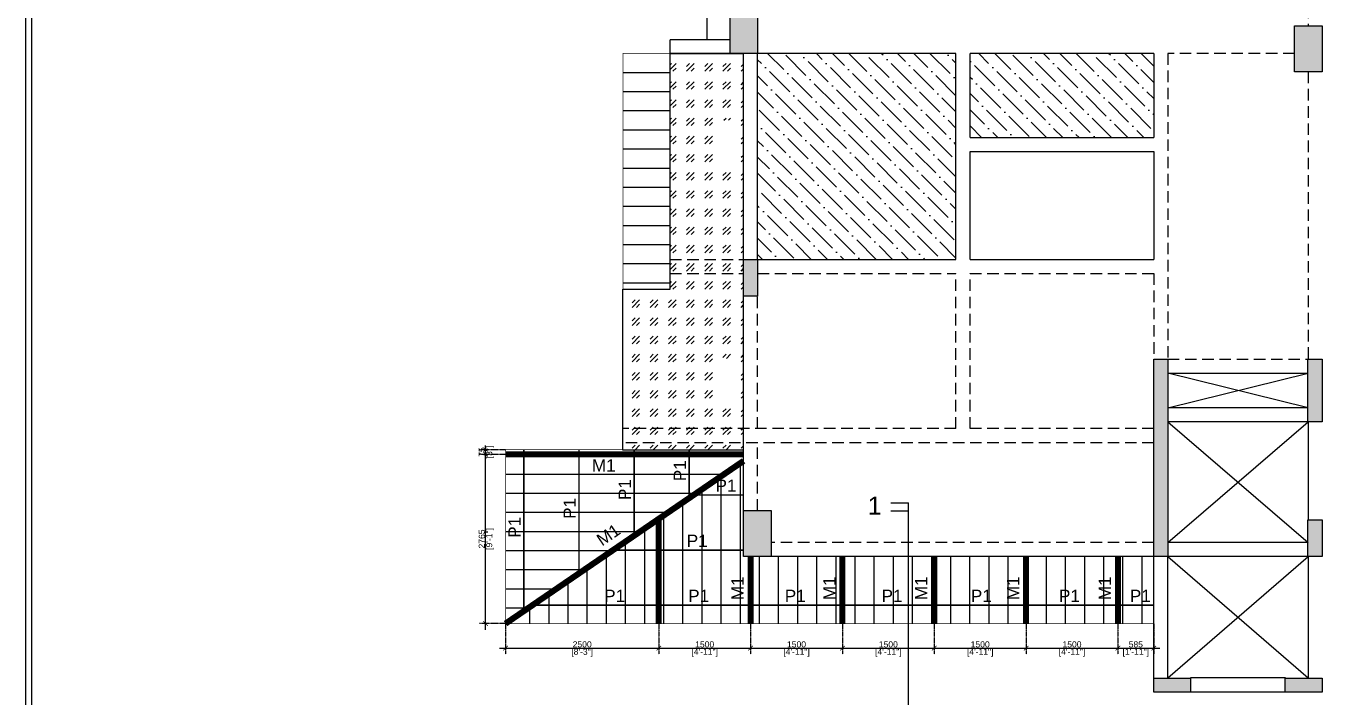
# Model space of a CAD drawing. Header units: millimetres. Extents: x 149548 to 2069915, y -1587483 to -1219800.
# Drawn here: x 1816143 to 1837315, y -1523645 to -1512677 of the extents above; entities that cross this region are included whole.
import ezdxf

# ---------------------------------------------------------------- set-up
doc = ezdxf.new("R2010")
doc.units = ezdxf.units.MM
doc.header["$MEASUREMENT"] = 0
doc.header["$PDMODE"] = 98
for name, pattern in [('ACAD_ISO02W100', [15, 12, -3]), ('CONTINOUS', [0]), ('DASHED', [0.75, 0.5, -0.25]), ('HIDDEN', [0.375, 0.25, -0.125])]:
    doc.linetypes.add(name, pattern=pattern)
doc.layers.add('BEAM NO.', color=7, linetype='Continuous', lineweight=30)
doc.layers.add('DETAIL', color=1, linetype='Continuous', lineweight=25)
for name, color, linetype in [('BEAM-230X450', 31, 'Continuous'), ('BEAM-230X600', 150, 'Continuous'), ('BEAM-375X900', 22, 'Continuous'), ('COL.NO.', 6, 'Continuous'), ('Projection', 5, 'Continuous'), ('Roof', 7, 'Continuous'), ('S-STRU. CUTOUT', 3, 'Continuous'), ('SHED', 7, 'Continuous'), ('Str. Layout', 7, 'Continuous'), ('STR.COLUMN', 1, 'Continuous'), ('SUNK-HATCH', 8, 'Continuous'), ('Text', 7, 'Continuous')]:
    doc.layers.add(name, color=color, linetype=linetype)
doc.styles.get("Standard").update_dxf_attribs({"font": 'arial.ttf'})
doc.styles.add('style1', font='arial.ttf')
doc.dimstyles.new('DIM 1-50', dxfattribs={"dimtxt": 100, "dimasz": 75, "dimexe": 100, "dimexo": 1, "dimgap": 10, "dimtad": 1, "dimdec": 0, "dimrnd": 5, "dimzin": 0, "dimdsep": 46, "dimtxsty": 'Standard', "dimblk": 'ARCHTICK', "dimcen": 100, "dimdle": 100, "dimclrd": 256, "dimclre": 256, "dimclrt": 256, "dimadec": 0, "dimazin": 0, "dimtfac": 1, "dimtdec": 0, "dimtix": 1, "dimtofl": 0, "dimtmove": 1, "dimatfit": 3, "dimldrblk": 'OPEN90', "dimfxl": 1, "dimtolj": 1, "dimtzin": 0, "dimlwd": -1, "dimlwe": -1, "dimarcsym": 0})
pattern_1 = [(135, (38788.42, -101253.6), (-364.601934, 99.436891), [468.75, -93.75, 0, -93.75])]

# ---------------------------------------------------------------- blocks, each defined once
blk = doc.blocks.new('Roof_SF Lvl')
at = {"layer": 'Roof', "transparency": 33554559}
h = blk.add_hatch(dxfattribs=at)
h.set_pattern_fill('ANSI31', color=8, scale=2500, angle=135)
h.paths.add_polyline_path([(1825895, -1516976), (1826665, -1516976), (1826665, -1513126), (1825895, -1513126)])
h = blk.add_hatch(dxfattribs=at)
h.set_pattern_fill('ANSI31', color=8, scale=2500, angle=135)
h.paths.add_polyline_path([(1827865, -1519606), (1827865, -1519603), (1825895, -1519603), (1823978, -1519603), (1823978, -1522444), (1827865, -1519786)])
h = blk.add_hatch(dxfattribs=at)
h.set_pattern_fill('ANSI31', color=8, scale=2500, angle=45)
h.paths.add_polyline_path([(1827865, -1519786), (1823978, -1522444), (1834565, -1522444), (1834565, -1521346), (1827865, -1521346)])
at = {"layer": 'Roof', "color": 6}
blk.add_line((1823978, -1522444), (1827865, -1519786), dxfattribs=at)
at = {"layer": 'Roof', "color": 6, "const_width": 10}
for points in [[(1825895, -1516976), (1826665, -1516976), (1826665, -1513126), (1825895, -1513126)], [(1834565, -1522444), (1823978, -1522444), (1823978, -1519603), (1827865, -1519603), (1827865, -1521346), (1834565, -1521346)]]:
    blk.add_lwpolyline(points, close=True, dxfattribs=at)
blk = doc.blocks.new('COL')
at = {"layer": 'STR.COLUMN', "transparency": 33554687}
h = blk.add_hatch(color=256, dxfattribs=at)
h.dxf.hatch_style = 1
h.paths.add_polyline_path([(1788856, -1411874), (1789306, -1411874), (1789306, -1411124), (1788856, -1411124)])
h = blk.add_hatch(color=256, dxfattribs=at)
h.dxf.hatch_style = 1
h.paths.add_polyline_path([(1798076, -1412174), (1798526, -1412174), (1798526, -1411424), (1798076, -1411424)])
h = blk.add_hatch(color=256, dxfattribs=at)
h.dxf.hatch_style = 1
h.paths.add_polyline_path([(1789076, -1415839), (1789306, -1415839), (1789306, -1415239), (1789076, -1415239)])
h = blk.add_hatch(color=256, dxfattribs=at)
h.dxf.hatch_style = 1
h.paths.add_polyline_path([(1795776, -1416869), (1795776, -1420094), (1796006, -1420094), (1796006, -1416869)])
h = blk.add_hatch(color=256, dxfattribs=at)
h.dxf.hatch_style = 1
h.paths.add_polyline_path([(1798296, -1417894), (1798526, -1417894), (1798526, -1416869), (1798296, -1416869)])
h = blk.add_hatch(color=256, dxfattribs=at)
h.dxf.hatch_style = 1
h.paths.add_polyline_path([(1789076, -1420094), (1789526, -1420094), (1789526, -1419344), (1789076, -1419344)])
h = blk.add_hatch(color=256, dxfattribs=at)
h.dxf.hatch_style = 1
h.paths.add_polyline_path([(1798296, -1420094), (1798526, -1420094), (1798526, -1419494), (1798296, -1419494)])
h = blk.add_hatch(color=256, dxfattribs=at)
h.dxf.hatch_style = 1
h.paths.add_polyline_path([(1795776, -1422079), (1795776, -1422309), (1796376, -1422309), (1796376, -1422079)])
h = blk.add_hatch(color=256, dxfattribs=at)
h.dxf.hatch_style = 1
h.paths.add_polyline_path([(1797926, -1422079), (1797926, -1422309), (1798526, -1422309), (1798526, -1422079)])
at = {"layer": 'STR.COLUMN', "color": 5}
for points in [[(1788856, -1411124), (1789306, -1411124), (1789306, -1411874), (1788856, -1411874), (1788856, -1411124)], [(1798076, -1411424), (1798526, -1411424), (1798526, -1412174), (1798076, -1412174), (1798076, -1411424)], [(1789076, -1415239), (1789306, -1415239), (1789306, -1415839), (1789076, -1415839), (1789076, -1415239)], [(1795776, -1416869), (1796006, -1416869), (1796006, -1420094), (1795776, -1420094), (1795776, -1416869)], [(1798296, -1416869), (1798526, -1416869), (1798526, -1417894), (1798296, -1417894), (1798296, -1416869)], [(1789076, -1419344), (1789526, -1419344), (1789526, -1420094), (1789076, -1420094), (1789076, -1419344)], [(1798296, -1419494), (1798526, -1419494), (1798526, -1420094), (1798296, -1420094), (1798296, -1419494)]]:
    blk.add_lwpolyline(points, dxfattribs=at)
for points in [[(1796376, -1422079), (1796376, -1422309), (1795776, -1422309), (1795776, -1422079), (1796376, -1422079)], [(1798526, -1422079), (1798526, -1422309), (1797926, -1422309), (1797926, -1422079), (1798526, -1422079)]]:
    blk.add_lwpolyline(points, close=True, dxfattribs=at)
blk = doc.blocks.new('2nd floor layout')
at = {"layer": 'SUNK-HATCH', "linetype": 'Continuous'}
h = blk.add_hatch(dxfattribs=at)
h.set_pattern_fill('GOST_GLASS', color=8, scale=35)
h.set_pattern_definition([(45.000027, (38788.42, -101253.6), (296.984848, 0.00014), [175, -245]), (45.000027, (38862.67, -101253.6), (296.984848, 0.00014), [70, -350]), (45.000027, (38788.42, -101179.36), (296.984848, 0.00014), [70, -350])])
h.paths.add_polyline_path([(1826664, -1513127), (1826664, -1516977), (1825895, -1516977), (1825895, -1519608), (1827865, -1519608), (1827865, -1513127)])
h.paths.add_polyline_path([(1827528, -1515033), (1827528, -1514216), (1827828, -1514216), (1827828, -1515033)], flags=16)
h.paths.add_polyline_path([(1827528, -1518905), (1827528, -1518111), (1827828, -1518111), (1827828, -1518905)], flags=16)
at = {"layer": 'SUNK-HATCH', "linetype": 'Continuous', "transparency": 33554559}
h = blk.add_hatch(dxfattribs=at)
h.set_pattern_fill('ANSI36', color=8, scale=1500, angle=90)
h.set_pattern_definition(pattern_1)
h.paths.add_polyline_path([(1828095, -1513128), (1828095, -1516492), (1831335, -1516492), (1831335, -1513128)])
h = blk.add_hatch(dxfattribs=at)
h.set_pattern_fill('ANSI36', color=8, scale=1500, angle=90)
h.set_pattern_definition(pattern_1)
h.paths.add_polyline_path([(1834565, -1514502), (1834565, -1513128), (1831565, -1513128), (1831565, -1514502)])
at = {"layer": 'BEAM-230X450', "linetype": 'Continuous', "ltscale": 750}
for p, q in [((1831565, -1514502), (1834565, -1514502)), ((1831565, -1514732), (1834565, -1514732)), ((1828095, -1516492), (1831335, -1516492)), ((1831565, -1516492), (1834565, -1516492))]:
    blk.add_line(p, q, dxfattribs=at)
at = {"layer": 'BEAM-230X450', "linetype": 'HIDDEN', "ltscale": 750}
for p, q in [((1826664, -1516492), (1827865, -1516492)), ((1826664, -1516722), (1827865, -1516722)), ((1828095, -1516722), (1831335, -1516722)), ((1831565, -1516722), (1834565, -1516722))]:
    blk.add_line(p, q, dxfattribs=at)
at = {"layer": 'BEAM-230X600', "linetype": 'HIDDEN', "ltscale": 750}
for p, q in [((1837085, -1508142), (1837085, -1512677)), ((1834795, -1513127), (1834795, -1518122)), ((1837085, -1513427), (1837085, -1518122)), ((1831335, -1519258), (1831335, -1516722)), ((1831565, -1519258), (1831565, -1516722)), ((1834565, -1516722), (1834565, -1518122)), ((1828095, -1519258), (1828095, -1517092)), ((1834795, -1518122), (1837085, -1518122)), ((1831335, -1519258), (1825895, -1519258)), ((1834565, -1519258), (1831565, -1519258)), ((1834565, -1519488), (1825921, -1519488)), ((1828095, -1520597), (1828095, -1519488)), ((1834565, -1521117), (1828315, -1521117))]:
    blk.add_line(p, q, dxfattribs=at)
at = {"layer": 'BEAM-230X600', "linetype": 'CONTINOUS', "ltscale": 750}
for p, q in [((1827645, -1512907), (1826665, -1512907)), ((1826665, -1513127), (1826665, -1512907)), ((1827645, -1513127), (1826665, -1513127)), ((1827865, -1516492), (1827865, -1513127)), ((1827865, -1520597), (1827865, -1517092)), ((1834795, -1518352), (1837085, -1518352)), ((1837085, -1518917), (1834795, -1518917)), ((1837085, -1519147), (1834795, -1519147)), ((1837085, -1519147), (1837085, -1520747)), ((1837085, -1521117), (1834795, -1521117)), ((1834565, -1521347), (1828315, -1521347)), ((1834565, -1523562), (1834565, -1521347)), ((1834795, -1523332), (1834795, -1521347)), ((1837085, -1521347), (1834795, -1521347)), ((1837085, -1521347), (1837085, -1523332)), ((1836715, -1523332), (1835165, -1523332)), ((1836715, -1523562), (1835165, -1523562))]:
    blk.add_line(p, q, dxfattribs=at)
at = {"layer": 'BEAM-230X600', "linetype": 'Continuous', "ltscale": 750}
for p, q in [((1828095, -1516492), (1828095, -1513127)), ((1831335, -1516492), (1831335, -1513127)), ((1831565, -1514502), (1831565, -1513127)), ((1834565, -1513127), (1834565, -1514502)), ((1831565, -1516492), (1831565, -1514732)), ((1834565, -1514732), (1834565, -1516492))]:
    blk.add_line(p, q, dxfattribs=at)
at = {"layer": 'BEAM-230X600'}
blk.add_lwpolyline([(1834565, -1521347), (1827865, -1521347), (1827865, -1517457)], dxfattribs=at)
at = {"layer": 'BEAM-375X900', "linetype": 'Continuous', "ltscale": 750}
for p, q in [((1831335, -1513127), (1828095, -1513127)), ((1834565, -1513127), (1831565, -1513127))]:
    blk.add_line(p, q, dxfattribs=at)
at = {"layer": 'BEAM-375X900', "linetype": 'HIDDEN', "ltscale": 750}
blk.add_line((1836865, -1513127), (1834795, -1513127), dxfattribs=at)
at = {"layer": 'Projection', "linetype": 'CONTINOUS', "ltscale": 750}
blk.add_line((1827267, -1509172), (1827267, -1512907), dxfattribs=at)
blk.add_lwpolyline([(1827865, -1519608), (1825895, -1519608), (1825895, -1516977), (1826664, -1516977), (1826664, -1513127), (1827865, -1513127)], dxfattribs=at)
at = {"layer": 'S-STRU. CUTOUT', "ltscale": 750}
for p, q in [((1837085, -1518917), (1834795, -1518352)), ((1834795, -1518917), (1837085, -1518352)), ((1834795, -1521117), (1837085, -1519147)), ((1834795, -1519147), (1837085, -1521117)), ((1834795, -1523332), (1837085, -1521347)), ((1834795, -1521347), (1837085, -1523332))]:
    blk.add_line(p, q, dxfattribs=at)
at = {"layer": 'STR.COLUMN'}
blk.add_blockref('COL', (38788, -101254), dxfattribs=at)
blk = doc.blocks.new('_ArchTick')
at = {"color": 0, "linetype": 'ByBlock', "const_width": 0.15}
blk.add_lwpolyline([(-0.5, -0.5), (0.5, 0.5)], dxfattribs=at)
blk = doc.blocks.new('*D347')
at = {"layer": 'Defpoints', "color": 0}
for p in [(1823978, -1522444), (1826480, -1522444), (1826480, -1522845)]:
    blk.add_point(p, dxfattribs=at)
at = {"layer": 'DETAIL', "linetype": 'DASHED'}
for p, q in [((1823978, -1522445), (1823978, -1522945)), ((1826480, -1522445), (1826480, -1522945))]:
    blk.add_line(p, q, dxfattribs=at)
at = {"layer": 'DETAIL', "linetype": 'ACAD_ISO02W100'}
blk.add_line((1823878, -1522845), (1826580, -1522845), dxfattribs=at)
at = {"layer": 'DETAIL', "linetype": 'ByBlock', "xscale": 75, "yscale": 75, "zscale": 75, "rotation": 180}
blk.add_blockref('_ArchTick', (1823978, -1522845), dxfattribs=at)
at = {"layer": 'DETAIL', "linetype": 'ByBlock', "xscale": 75, "yscale": 75, "zscale": 75}
blk.add_blockref('_ArchTick', (1826480, -1522845), dxfattribs=at)
at = {"layer": 'DETAIL', "char_height": 100, "attachment_point": 5}
for s, insert in [('\\A1;[8\'-3"]', (1825229, -1522919)), ('\\A1;2500', (1825229, -1522784))]:
    blk.add_mtext(s, dxfattribs=dict(at, insert=insert))
blk = doc.blocks.new('_Open90')
at = {"color": 0, "linetype": 'ByBlock', "lineweight": -2}
for p, q in [((0, 0), (-1, 0)), ((-0.5, 0.5), (0, 0)), ((0, 0), (-0.5, -0.5))]:
    blk.add_line(p, q, dxfattribs=at)
blk = doc.blocks.new('*D348')
at = {"layer": 'Defpoints', "color": 0}
for p in [(1826480, -1522444), (1827980, -1522444), (1827980, -1522845)]:
    blk.add_point(p, dxfattribs=at)
at = {"layer": 'DETAIL', "linetype": 'DASHED'}
for p, q in [((1826480, -1522445), (1826480, -1522945)), ((1827980, -1522445), (1827980, -1522945))]:
    blk.add_line(p, q, dxfattribs=at)
at = {"layer": 'DETAIL', "linetype": 'ACAD_ISO02W100'}
blk.add_line((1826380, -1522845), (1828080, -1522845), dxfattribs=at)
at = {"layer": 'DETAIL', "linetype": 'ByBlock', "xscale": 75, "yscale": 75, "zscale": 75, "rotation": 180}
blk.add_blockref('_ArchTick', (1826480, -1522845), dxfattribs=at)
at = {"layer": 'DETAIL', "linetype": 'ByBlock', "xscale": 75, "yscale": 75, "zscale": 75}
blk.add_blockref('_ArchTick', (1827980, -1522845), dxfattribs=at)
at = {"layer": 'DETAIL', "char_height": 100, "attachment_point": 5}
for s, insert in [('\\A1;[4\'-11"]', (1827230, -1522919)), ('\\A1;1500', (1827230, -1522784))]:
    blk.add_mtext(s, dxfattribs=dict(at, insert=insert))
blk = doc.blocks.new('*D349')
at = {"layer": 'Defpoints', "color": 0}
for p in [(1827980, -1522444), (1829480, -1522444), (1829480, -1522845)]:
    blk.add_point(p, dxfattribs=at)
at = {"layer": 'DETAIL', "linetype": 'DASHED'}
for p, q in [((1827980, -1522445), (1827980, -1522945)), ((1829480, -1522445), (1829480, -1522945))]:
    blk.add_line(p, q, dxfattribs=at)
at = {"layer": 'DETAIL', "linetype": 'ACAD_ISO02W100'}
blk.add_line((1827880, -1522845), (1829580, -1522845), dxfattribs=at)
at = {"layer": 'DETAIL', "linetype": 'ByBlock', "xscale": 75, "yscale": 75, "zscale": 75, "rotation": 180}
blk.add_blockref('_ArchTick', (1827980, -1522845), dxfattribs=at)
at = {"layer": 'DETAIL', "linetype": 'ByBlock', "xscale": 75, "yscale": 75, "zscale": 75}
blk.add_blockref('_ArchTick', (1829480, -1522845), dxfattribs=at)
at = {"layer": 'DETAIL', "char_height": 100, "attachment_point": 5}
for s, insert in [('\\A1;[4\'-11"]', (1828730, -1522919)), ('\\A1;1500', (1828730, -1522784))]:
    blk.add_mtext(s, dxfattribs=dict(at, insert=insert))
blk = doc.blocks.new('*D350')
at = {"layer": 'Defpoints', "color": 0}
for p in [(1829480, -1522444), (1830980, -1522444), (1830980, -1522845)]:
    blk.add_point(p, dxfattribs=at)
at = {"layer": 'DETAIL', "linetype": 'DASHED'}
for p, q in [((1829480, -1522445), (1829480, -1522945)), ((1830980, -1522445), (1830980, -1522945))]:
    blk.add_line(p, q, dxfattribs=at)
at = {"layer": 'DETAIL', "linetype": 'ACAD_ISO02W100'}
blk.add_line((1829380, -1522845), (1831080, -1522845), dxfattribs=at)
at = {"layer": 'DETAIL', "linetype": 'ByBlock', "xscale": 75, "yscale": 75, "zscale": 75, "rotation": 180}
blk.add_blockref('_ArchTick', (1829480, -1522845), dxfattribs=at)
at = {"layer": 'DETAIL', "linetype": 'ByBlock', "xscale": 75, "yscale": 75, "zscale": 75}
blk.add_blockref('_ArchTick', (1830980, -1522845), dxfattribs=at)
at = {"layer": 'DETAIL', "char_height": 100, "attachment_point": 5}
for s, insert in [('\\A1;[4\'-11"]', (1830230, -1522919)), ('\\A1;1500', (1830230, -1522784))]:
    blk.add_mtext(s, dxfattribs=dict(at, insert=insert))
blk = doc.blocks.new('*D351')
at = {"layer": 'Defpoints', "color": 0}
for p in [(1830980, -1522444), (1832480, -1522444), (1832480, -1522845)]:
    blk.add_point(p, dxfattribs=at)
at = {"layer": 'DETAIL', "linetype": 'DASHED'}
for p, q in [((1830980, -1522445), (1830980, -1522945)), ((1832480, -1522445), (1832480, -1522945))]:
    blk.add_line(p, q, dxfattribs=at)
at = {"layer": 'DETAIL', "linetype": 'ACAD_ISO02W100'}
blk.add_line((1830880, -1522845), (1832580, -1522845), dxfattribs=at)
at = {"layer": 'DETAIL', "linetype": 'ByBlock', "xscale": 75, "yscale": 75, "zscale": 75, "rotation": 180}
blk.add_blockref('_ArchTick', (1830980, -1522845), dxfattribs=at)
at = {"layer": 'DETAIL', "linetype": 'ByBlock', "xscale": 75, "yscale": 75, "zscale": 75}
blk.add_blockref('_ArchTick', (1832480, -1522845), dxfattribs=at)
at = {"layer": 'DETAIL', "char_height": 100, "attachment_point": 5}
for s, insert in [('\\A1;[4\'-11"]', (1831730, -1522919)), ('\\A1;1500', (1831730, -1522784))]:
    blk.add_mtext(s, dxfattribs=dict(at, insert=insert))
blk = doc.blocks.new('*D352')
at = {"layer": 'Defpoints', "color": 0}
for p in [(1832480, -1522444), (1833980, -1522444), (1833980, -1522845)]:
    blk.add_point(p, dxfattribs=at)
at = {"layer": 'DETAIL', "linetype": 'DASHED'}
for p, q in [((1832480, -1522445), (1832480, -1522945)), ((1833980, -1522445), (1833980, -1522945))]:
    blk.add_line(p, q, dxfattribs=at)
at = {"layer": 'DETAIL', "linetype": 'ACAD_ISO02W100'}
blk.add_line((1832380, -1522845), (1834080, -1522845), dxfattribs=at)
at = {"layer": 'DETAIL', "linetype": 'ByBlock', "xscale": 75, "yscale": 75, "zscale": 75, "rotation": 180}
blk.add_blockref('_ArchTick', (1832480, -1522845), dxfattribs=at)
at = {"layer": 'DETAIL', "linetype": 'ByBlock', "xscale": 75, "yscale": 75, "zscale": 75}
blk.add_blockref('_ArchTick', (1833980, -1522845), dxfattribs=at)
at = {"layer": 'DETAIL', "char_height": 100, "attachment_point": 5}
for s, insert in [('\\A1;[4\'-11"]', (1833230, -1522919)), ('\\A1;1500', (1833230, -1522784))]:
    blk.add_mtext(s, dxfattribs=dict(at, insert=insert))
blk = doc.blocks.new('*D353')
at = {"layer": 'Defpoints', "color": 0}
for p in [(1833980, -1522444), (1834565, -1522444), (1834565, -1522845)]:
    blk.add_point(p, dxfattribs=at)
at = {"layer": 'DETAIL', "linetype": 'DASHED'}
for p, q in [((1833980, -1522445), (1833980, -1522945)), ((1834565, -1522445), (1834565, -1522945))]:
    blk.add_line(p, q, dxfattribs=at)
at = {"layer": 'DETAIL', "linetype": 'ACAD_ISO02W100'}
blk.add_line((1833880, -1522845), (1834665, -1522845), dxfattribs=at)
at = {"layer": 'DETAIL', "linetype": 'ByBlock', "xscale": 75, "yscale": 75, "zscale": 75, "rotation": 180}
blk.add_blockref('_ArchTick', (1833980, -1522845), dxfattribs=at)
at = {"layer": 'DETAIL', "linetype": 'ByBlock', "xscale": 75, "yscale": 75, "zscale": 75}
blk.add_blockref('_ArchTick', (1834565, -1522845), dxfattribs=at)
at = {"layer": 'DETAIL', "char_height": 100, "attachment_point": 5}
for s, insert in [('\\A1;[1\'-11"]', (1834272, -1522919)), ('\\A1;585', (1834272, -1522784))]:
    blk.add_mtext(s, dxfattribs=dict(at, insert=insert))
blk = doc.blocks.new('*D354')
at = {"layer": 'Defpoints', "color": 0}
for p in [(1823651, -1519678), (1823978, -1519678), (1823978, -1522444)]:
    blk.add_point(p, dxfattribs=at)
at = {"layer": 'DETAIL', "linetype": 'DASHED'}
for p, q in [((1823977, -1519678), (1823551, -1519678)), ((1823977, -1522444), (1823551, -1522444))]:
    blk.add_line(p, q, dxfattribs=at)
at = {"layer": 'DETAIL', "linetype": 'ACAD_ISO02W100'}
blk.add_line((1823651, -1522544), (1823651, -1519578), dxfattribs=at)
at = {"layer": 'DETAIL', "linetype": 'ByBlock', "xscale": 75, "yscale": 75, "zscale": 75}
for p, rotation in [((1823651, -1519678), 90), ((1823651, -1522444), 270)]:
    blk.add_blockref('_ArchTick', p, dxfattribs=dict(at, rotation=rotation))
at = {"layer": 'DETAIL', "char_height": 100, "attachment_point": 5, "rotation": 90}
for s, insert in [('\\A1;2765', (1823589, -1521061)), ('\\A1;[9\'-1"]', (1823725, -1521061))]:
    blk.add_mtext(s, dxfattribs=dict(at, insert=insert))
blk = doc.blocks.new('*D355')
at = {"layer": 'Defpoints', "color": 0}
for p in [(1823651, -1519603), (1823978, -1519603), (1823978, -1519678)]:
    blk.add_point(p, dxfattribs=at)
at = {"layer": 'DETAIL', "linetype": 'DASHED'}
for p, q in [((1823977, -1519603), (1823551, -1519603)), ((1823977, -1519678), (1823551, -1519678))]:
    blk.add_line(p, q, dxfattribs=at)
at = {"layer": 'DETAIL', "linetype": 'ACAD_ISO02W100'}
for p, q in [((1823651, -1519603), (1823651, -1519528)), ((1823651, -1519678), (1823651, -1519753))]:
    blk.add_line(p, q, dxfattribs=at)
at = {"layer": 'DETAIL', "linetype": 'ByBlock', "xscale": 75, "yscale": 75, "zscale": 75}
for p, rotation in [((1823651, -1519603), 270), ((1823651, -1519678), 90)]:
    blk.add_blockref('_ArchTick', p, dxfattribs=dict(at, rotation=rotation))
at = {"layer": 'DETAIL', "char_height": 100, "attachment_point": 5, "rotation": 90}
for s, insert in [('\\A1;75', (1823590, -1519641)), ('\\A1;[3"]', (1823725, -1519641))]:
    blk.add_mtext(s, dxfattribs=dict(at, insert=insert))

msp = doc.modelspace()

# ---------------------------------------------------------------- linework, layer by layer
at = {"lineweight": -3}
for points in [[(1903697.59, -1486977.31), (1903697.59, -1548884.8), (1816143.1, -1548884.8), (1816143.1, -1486977.31)], [(1903603.31, -1548790.51), (1816237.38, -1548790.51), (1816237.38, -1487071.6), (1903603.31, -1487071.6)]]:
    msp.add_lwpolyline(points, close=True, dxfattribs=at)
at = {"layer": 'COL.NO.'}
for p, q in [((1830270.97, -1520471.57), (1830559.98, -1520471.57)), ((1830559.98, -1524234.99), (1830559.98, -1520471.57)), ((1830270.97, -1520601.98), (1830559.98, -1520601.98))]:
    msp.add_line(p, q, dxfattribs=at)
at = {"layer": 'SHED', "color": 114, "const_width": 100}
for points in [[(1823977.53, -1519678.26), (1827864.52, -1519678.32)], [(1827864.53, -1519785.72), (1823977.53, -1522443.52)], [(1826479.52, -1520732.74), (1826479.52, -1522443.52)], [(1827979.52, -1521346.04), (1827979.52, -1522443.52)], [(1829479.52, -1521346.04), (1829479.52, -1522443.52)], [(1830979.52, -1521346.04), (1830979.52, -1522443.52)], [(1832479.52, -1521346.04), (1832479.52, -1522443.52)], [(1833979.52, -1521346.04), (1833979.52, -1522443.52)]]:
    msp.add_lwpolyline(points, dxfattribs=at)
at = {"layer": 'SHED', "color": 5, "const_width": 25}
for points in [[(1824277.53, -1522238.39), (1824277.53, -1519603.32)], [(1825177.53, -1521623), (1825177.53, -1519603.32)], [(1826077.53, -1521007.61), (1826077.53, -1519603.32)], [(1826977.53, -1520392.22), (1826977.53, -1519603.32)], [(1827864.52, -1520343.52), (1827048.75, -1520343.52)], [(1827864.52, -1521243.52), (1825732.51, -1521243.52)], [(1834564.52, -1522143.52), (1824399.61, -1522143.52)]]:
    msp.add_lwpolyline(points, dxfattribs=at)

# ---------------------------------------------------------------- block references
at = {"layer": 'Roof', "color": 251}
msp.add_blockref('Roof_SF Lvl', (0, 0), dxfattribs=at)
at = {"layer": 'Str. Layout', "color": 251}
msp.add_blockref('2nd floor layout', (0, 0), dxfattribs=at)

# ---------------------------------------------------------------- texts
at = {"layer": 'BEAM NO.', "ltscale": 500, "style": 'style1'}
for s, p in [('M1', (1825388.39, -1519958.67)), ('P1', (1827408.1, -1520290.03)), ('P1', (1826937.08, -1521190.03)), ('P1', (1825588.64, -1522090.03)), ('P1', (1826960.91, -1522090.03)), ('P1', (1828538.43, -1522090.03)), ('P1', (1830119.82, -1522090.03)), ('P1', (1831578.12, -1522090.03)), ('P1', (1833017.47, -1522090.03)), ('P1', (1834174.45, -1522090.03))]:
    msp.add_text(s, height=200, dxfattribs=at).set_placement(p)
for s, rotation, p in [('P1', 90, (1826924.32, -1520117.55)), ('P1', 90, (1826024.32, -1520425.24)), ('P1', 90, (1825124.32, -1520732.94)), ('P1', 90, (1824224.32, -1521040.63)), ('M1', 34.365639, (1825552.98, -1521184.49)), ('M1', 90, (1827867.08, -1522061.57)), ('M1', 90, (1829367.08, -1522061.57)), ('M1', 90, (1830867.08, -1522061.57)), ('M1', 90, (1832367.08, -1522061.57)), ('M1', 90, (1833867.08, -1522061.57))]:
    msp.add_text(s, height=200, rotation=rotation, dxfattribs=at).set_placement(p)
at = {"layer": 'Text', "lineweight": 20, "style": 'style1'}
msp.add_text('1', height=293.36, dxfattribs=at).set_placement((1829893.2, -1520661.52))

# ---------------------------------------------------------------- dimensions: what is measured, and where the dimension line sits
at = {"layer": 'DETAIL', "color": 251}
for base, p1, p2, override, picture, middle in [((1823650.55, -1519678.26), (1823977.53, -1522443.52), (1823977.53, -1519678.26), {"dimpost": '\\X', "dimtxsty": 'Standard', "dimldrblk": 'Open90'}, '*D354', (1823650.55, -1521060.89)), ((1823650.55, -1519603.32), (1823977.53, -1519678.26), (1823977.53, -1519603.32), {"dimpost": '\\X'}, '*D355', (1823650.55, -1519640.79))]:
    dim = msp.add_linear_dim(base=base, p1=p1, p2=p2, angle=90, dimstyle='DIM 1-50', override=override, dxfattribs=at)
    dim.commit()
    dim.dimension.update_dxf_attribs({"geometry": picture, "text_midpoint": middle})
for base, p1, p2, override, picture, middle in [((1826479.52, -1522845.2), (1823977.53, -1522443.52), (1826479.52, -1522443.52), {"dimpost": '\\X', "dimtxsty": 'Standard', "dimldrblk": 'Open90'}, '*D347', (1825228.53, -1522845.2)), ((1827979.52, -1522845.2), (1826479.52, -1522443.52), (1827979.52, -1522443.52), {"dimpost": '\\X'}, '*D348', (1827229.52, -1522845.2)), ((1829479.52, -1522845.2), (1827979.52, -1522443.52), (1829479.52, -1522443.52), {"dimpost": '\\X'}, '*D349', (1828729.52, -1522845.2)), ((1830979.52, -1522845.2), (1829479.52, -1522443.52), (1830979.52, -1522443.52), {"dimpost": '\\X'}, '*D350', (1830229.52, -1522845.2)), ((1832479.52, -1522845.2), (1830979.52, -1522443.52), (1832479.52, -1522443.52), {"dimpost": '\\X'}, '*D351', (1831729.52, -1522845.2)), ((1833979.52, -1522845.2), (1832479.52, -1522443.52), (1833979.52, -1522443.52), {"dimpost": '\\X'}, '*D352', (1833229.52, -1522845.2)), ((1834564.52, -1522845.2), (1833979.52, -1522443.52), (1834564.52, -1522443.52), {"dimpost": '\\X'}, '*D353', (1834272.02, -1522845.2))]:
    dim = msp.add_linear_dim(base=base, p1=p1, p2=p2, dimstyle='DIM 1-50', override=override, dxfattribs=at)
    dim.commit()
    dim.dimension.update_dxf_attribs({"geometry": picture, "text_midpoint": middle})

doc.saveas('drawing.dxf')
